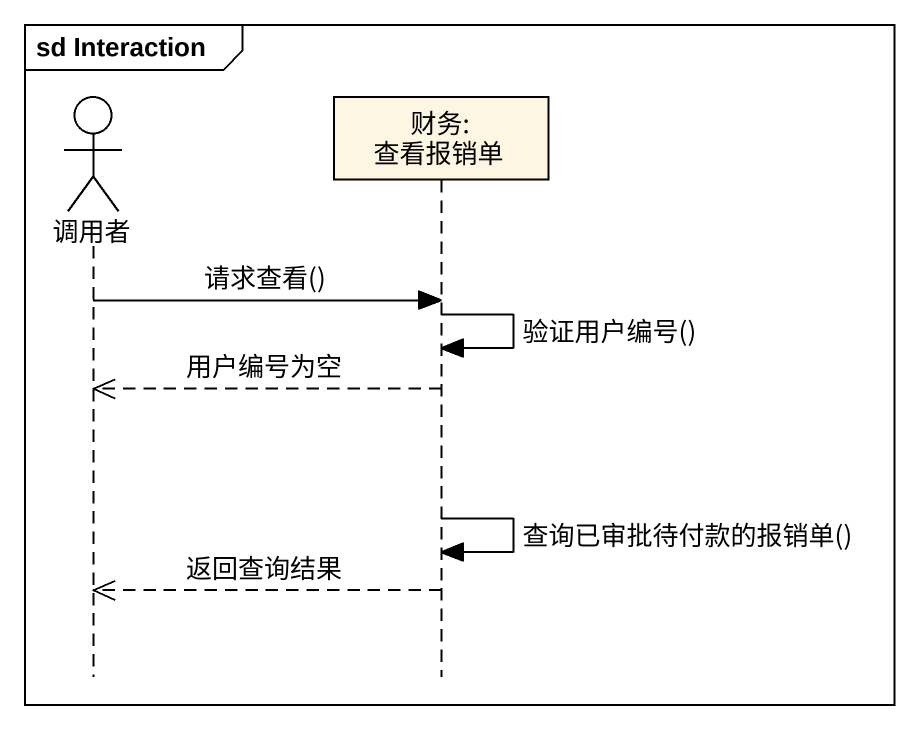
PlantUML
@startuml
mainframe sd Interaction
hide footbox
actor 调用者
participant "财务: 查看报销单" as 财务_查看报销单

调用者 -> 财务_查看报销单 : 请求查看()
财务_查看报销单 -> 财务_查看报销单 : 验证用户编号()
财务_查看报销单 -->> 调用者 : 用户编号为空
财务_查看报销单 -> 财务_查看报销单 : 查询已审批待付款的报销单()
财务_查看报销单 -->> 调用者 : 返回查询结果
@enduml
